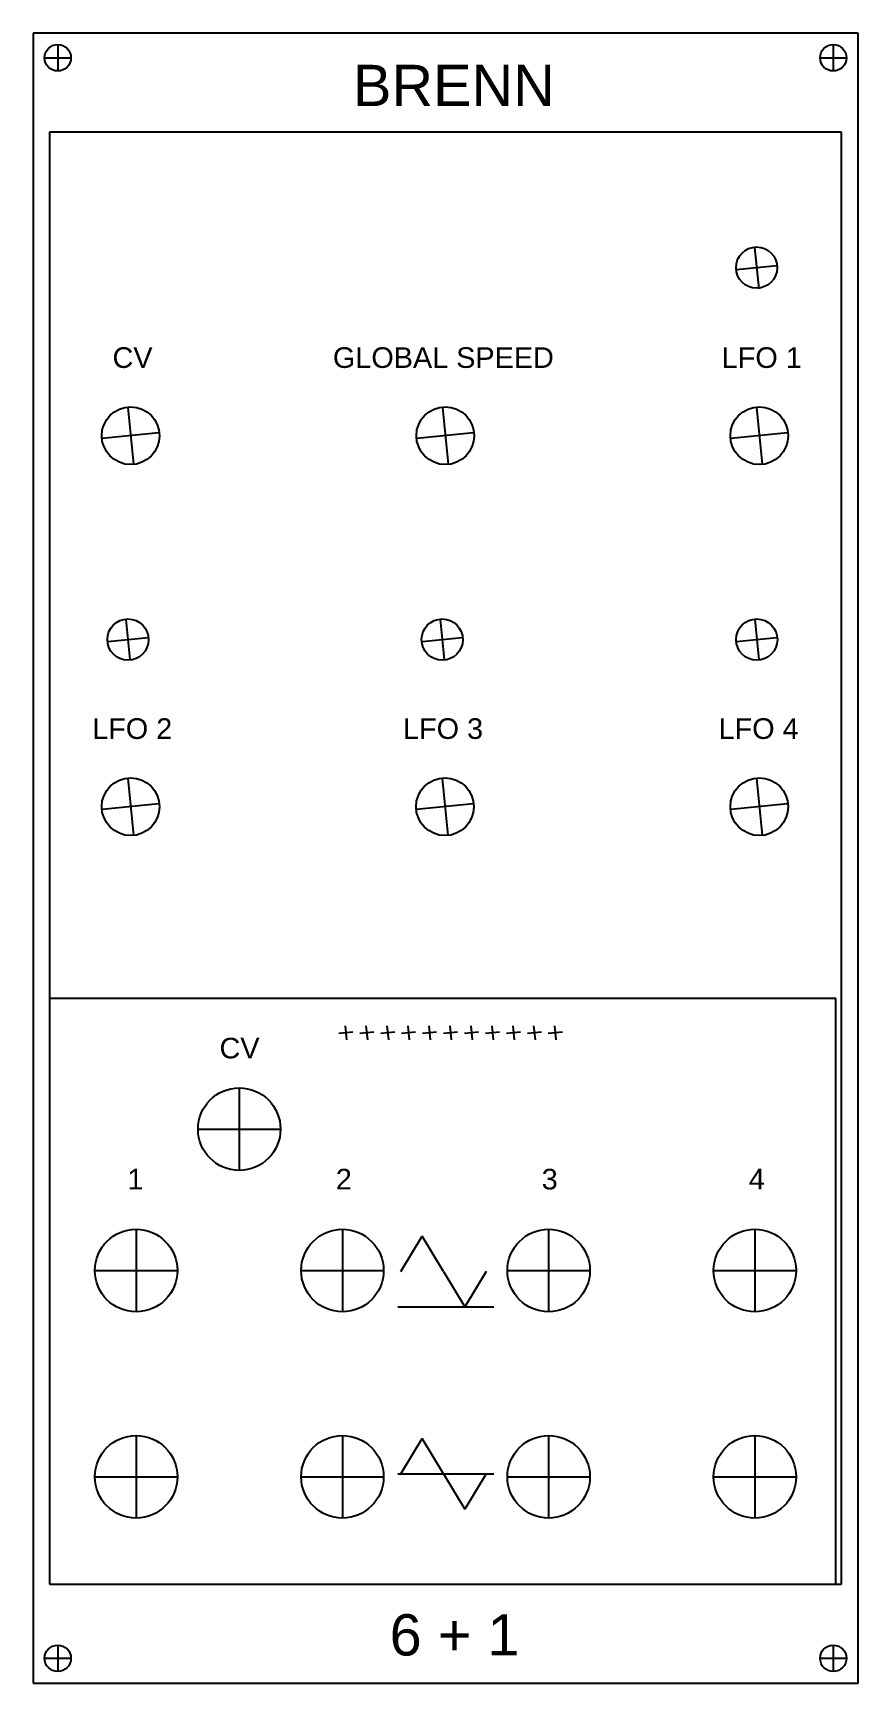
# Model space of a CAD drawing. Header units: millimetres. Extents: x 1085 to 1185, y 2284 to 2484.
import ezdxf

# ---------------------------------------------------------------- set-up
doc = ezdxf.new("R2010")
doc.units = ezdxf.units.MM
doc.styles.get("Standard").update_dxf_attribs({"font": 'arial.ttf'})

msp = doc.modelspace()

# ---------------------------------------------------------------- linework, layer by layer
for p, q in [((1184.92, 2484.2), (1084.92, 2484.2)), ((1084.92, 2484.2), (1084.92, 2284.2)), ((1184.92, 2284.2), (1184.92, 2484.2)), ((1182.92, 2472.2), (1086.92, 2472.2)), ((1086.92, 2472.2), (1086.92, 2296.2)), ((1182.92, 2296.2), (1182.92, 2472.2)), ((1172.39, 2458.2), (1172.89, 2453.21)), ((1170.2, 2455.54), (1175.07, 2456.01)), ((1096.41, 2438.83), (1097.09, 2431.96)), ((1134.55, 2438.83), (1135.23, 2431.96)), ((1172.61, 2438.83), (1173.29, 2431.96)), ((1100.19, 2435.73), (1093.32, 2435.06)), ((1138.33, 2435.73), (1131.46, 2435.06)), ((1176.39, 2435.73), (1169.52, 2435.06)), ((1096.19, 2413.12), (1096.67, 2408.26)), ((1134.28, 2413.12), (1134.76, 2408.26)), ((1172.4, 2413.12), (1172.88, 2408.26)), ((1093.99, 2410.45), (1098.86, 2410.92)), ((1132.08, 2410.45), (1136.95, 2410.92)), ((1170.2, 2410.45), (1175.07, 2410.92)), ((1096.41, 2393.86), (1097.09, 2386.99)), ((1134.51, 2393.85), (1135.19, 2386.99)), ((1172.61, 2393.86), (1173.29, 2386.99)), ((1100.19, 2390.76), (1093.32, 2390.09)), ((1138.29, 2390.76), (1131.42, 2390.08)), ((1176.39, 2390.76), (1169.52, 2390.09)), ((1182.25, 2367.19), (1086.92, 2367.19)), ((1086.92, 2367.19), (1086.92, 2296.2)), ((1182.25, 2296.2), (1182.25, 2367.19)), ((1123.68, 2363.09), (1121.98, 2362.93)), ((1122.74, 2363.86), (1122.91, 2362.16)), ((1126.22, 2363.09), (1124.52, 2362.93)), ((1125.28, 2363.86), (1125.45, 2362.16)), ((1128.76, 2363.09), (1127.06, 2362.93)), ((1127.82, 2363.86), (1127.99, 2362.16)), ((1131.3, 2363.09), (1129.6, 2362.93)), ((1130.36, 2363.86), (1130.53, 2362.16)), ((1133.84, 2363.09), (1132.14, 2362.93)), ((1132.9, 2363.86), (1133.07, 2362.16)), ((1136.38, 2363.09), (1134.68, 2362.93)), ((1135.44, 2363.86), (1135.61, 2362.16)), ((1138.92, 2363.09), (1137.22, 2362.93)), ((1137.98, 2363.86), (1138.15, 2362.16)), ((1141.46, 2363.09), (1139.76, 2362.93)), ((1140.52, 2363.86), (1140.69, 2362.16)), ((1144, 2363.09), (1142.3, 2362.93)), ((1143.06, 2363.86), (1143.23, 2362.16)), ((1146.54, 2363.09), (1144.84, 2362.93)), ((1145.6, 2363.86), (1145.77, 2362.16)), ((1149.08, 2363.09), (1147.38, 2362.93)), ((1148.14, 2363.86), (1148.31, 2362.16)), ((1109.92, 2356.34), (1109.92, 2346.34)), ((1104.92, 2351.34), (1114.92, 2351.34)), ((1097.42, 2339.2), (1097.42, 2329.2)), ((1122.42, 2339.2), (1122.42, 2329.2)), ((1129.5, 2334.09), (1132.09, 2338.38)), ((1134.67, 2334.09), (1132.09, 2338.38)), ((1147.42, 2339.2), (1147.42, 2329.2)), ((1172.42, 2339.2), (1172.42, 2329.2)), ((1092.42, 2334.2), (1102.42, 2334.2)), ((1117.42, 2334.2), (1127.42, 2334.2)), ((1134.67, 2334.09), (1137.26, 2329.81)), ((1139.84, 2334.09), (1137.26, 2329.81)), ((1142.42, 2334.2), (1152.42, 2334.2)), ((1167.42, 2334.2), (1177.42, 2334.2)), ((1129.13, 2329.81), (1140.79, 2329.81)), ((1097.42, 2314.2), (1097.42, 2304.2)), ((1122.42, 2314.2), (1122.42, 2304.2)), ((1147.42, 2314.2), (1147.42, 2304.2)), ((1172.42, 2314.2), (1172.42, 2304.2)), ((1129.5, 2309.57), (1132.09, 2313.86)), ((1134.67, 2309.57), (1132.09, 2313.86)), ((1092.42, 2309.2), (1102.42, 2309.2)), ((1117.42, 2309.2), (1127.42, 2309.2)), ((1129.13, 2309.57), (1140.79, 2309.57)), ((1134.67, 2309.57), (1137.26, 2305.29)), ((1139.84, 2309.57), (1137.26, 2305.29)), ((1142.42, 2309.2), (1152.42, 2309.2)), ((1167.42, 2309.2), (1177.42, 2309.2)), ((1086.92, 2296.2), (1182.92, 2296.2)), ((1086.92, 2296.2), (1182.25, 2296.2)), ((1084.92, 2284.2), (1184.92, 2284.2))]:
    msp.add_line(p, q)
for points in [[(1087.92, 2482.8), (1087.92, 2479.6)], [(1181.92, 2482.8), (1181.92, 2479.6)], [(1086.32, 2481.2), (1089.52, 2481.2)], [(1180.32, 2481.2), (1183.52, 2481.2)], [(1087.92, 2288.8), (1087.92, 2285.6)], [(1181.92, 2288.8), (1181.92, 2285.6)], [(1086.32, 2287.2), (1089.52, 2287.2)], [(1180.32, 2287.2), (1183.52, 2287.2)]]:
    msp.add_lwpolyline(points)
for centre, radius in [((1087.92, 2481.2), 1.6), ((1181.92, 2481.2), 1.6), ((1172.63, 2455.77), 2.5), ((1096.75, 2435.39), 3.5), ((1134.89, 2435.39), 3.5), ((1172.95, 2435.39), 3.5), ((1096.43, 2410.68), 2.5), ((1134.52, 2410.68), 2.5), ((1172.64, 2410.68), 2.5), ((1096.75, 2390.42), 3.5), ((1134.85, 2390.42), 3.5), ((1172.95, 2390.42), 3.5), ((1109.92, 2351.34), 5), ((1097.42, 2334.2), 5), ((1122.42, 2334.2), 5), ((1147.42, 2334.2), 5), ((1172.42, 2334.2), 5), ((1097.42, 2309.2), 5), ((1122.42, 2309.2), 5), ((1147.42, 2309.2), 5), ((1172.42, 2309.2), 5), ((1087.92, 2287.2), 1.6), ((1181.92, 2287.2), 1.6)]:
    msp.add_circle(centre, radius)

# ---------------------------------------------------------------- texts
for s, height, p in [('BRENN', 5, (1123.71, 2475.35)), ('CV', 2.5, (1094.56, 2443.61)), ('GLOBAL SPEED', 2.5, (1121.27, 2443.61)), ('LFO 1', 2.5, (1168.4, 2443.61)), ('LFO 2', 2.5, (1092.09, 2398.64)), ('LFO 3', 2.5, (1129.77, 2398.64)), ('LFO 4', 2.5, (1168.02, 2398.64)), ('CV', 2.5, (1107.53, 2359.91)), ('1', 2.5, (1096.35, 2344.03)), ('2', 2.5, (1121.62, 2344.03)), ('3', 2.5, (1146.58, 2344.03)), ('4', 2.5, (1171.68, 2344.04)), ('6 + 1', 5, (1128.15, 2287.54))]:
    msp.add_text(s, height=height).set_placement(p)

doc.saveas('drawing.dxf')
